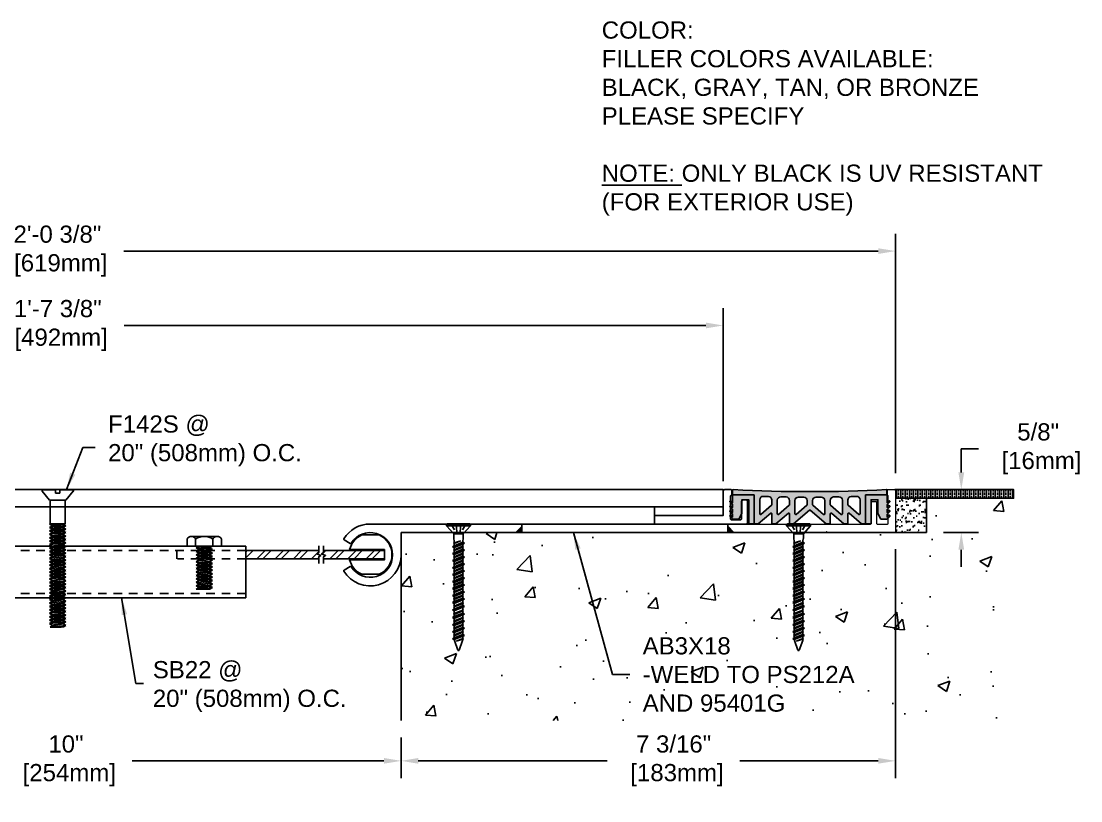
# Model space of a CAD drawing. Header units: inches. Extents: x -6.4 to 49.7, y -2.8 to 8.9.
# Drawn here: x 8.46 to 23.89, y -2.5 to 8.85 of the extents above; entities that cross this region are included whole.
import ezdxf

# ---------------------------------------------------------------- set-up
doc = ezdxf.new("R2010")
doc.units = ezdxf.units.IN
doc.header["$MEASUREMENT"] = 0
doc.linetypes.add('DASHED', pattern=[0.75, 0.5, -0.25])
doc.linetypes.add('HIDDEN2', pattern=[0.1875, 0.125, -0.0625])
for name, color, linetype in [('anchors', 4, 'Continuous'), ('conditions', 1, 'Continuous'), ('dimensions', 3, 'Continuous'), ('FILLER', 2, 'Continuous'), ('METALS', 7, 'Continuous'), ('Text', 2, 'Continuous')]:
    doc.layers.add(name, color=color, linetype=linetype)
doc.styles.add('ARIAL', font='arial.ttf')
doc.dimstyles.new('Arial', dxfattribs={"dimtxt": 0.25, "dimasz": 0.25, "dimexe": 0.25, "dimexo": 0.25, "dimgap": 0.25, "dimtad": 0, "dimtih": 1, "dimtoh": 1, "dimdec": 4, "dimzin": 0, "dimdsep": 46, "dimlunit": 4, "dimtxsty": 'ARIAL', "dimcen": 0.09, "dimadec": 0, "dimazin": 0, "dimtfac": 1, "dimtdec": 4, "dimtofl": 0, "dimtmove": 0, "dimatfit": 3, "dimfxl": 0, "dimfrac": 2, "dimtolj": 1, "dimtzin": 0, "dimarcsym": 0})

# ---------------------------------------------------------------- blocks, each defined once
blk = doc.blocks.new('*D0')
at = {"layer": 'DEFPOINTS', "color": 0}
for p in [(18.681, 4.418), (-0.694, 2.008), (18.681, 1.903)]:
    blk.add_point(p, dxfattribs=at)
at = {"layer": 'dimensions', "color": 0, "lineweight": -2}
for p, q in [((-0.694, 2.258), (-0.694, 4.668)), ((18.681, 2.153), (18.681, 4.668)), ((-0.444, 4.418), (8.027, 4.418)), ((18.431, 4.418), (9.96, 4.418))]:
    blk.add_line(p, q, dxfattribs=at)
at = {"layer": 'dimensions', "color": 0}
for points in [[(-0.444, 4.46), (-0.444, 4.376), (-0.694, 4.418)], [(18.431, 4.46), (18.431, 4.376), (18.681, 4.418)]]:
    blk.add_solid(points, dxfattribs=at)
at = {"layer": 'dimensions', "color": 0, "insert": (8.994, 4.418), "char_height": 0.25, "attachment_point": 5, "style": 'ARIAL'}
blk.add_mtext('\\A1;1\'-7 3/8"\\P [492mm]', dxfattribs=at)
blk = doc.blocks.new('*D1')
at = {"layer": 'DEFPOINTS', "color": 0}
for p in [(21.189, 5.501), (-3.201, 2.018), (21.189, 2.018)]:
    blk.add_point(p, dxfattribs=at)
at = {"layer": 'dimensions', "color": 0, "lineweight": -2}
for p, q in [((-3.201, 2.268), (-3.201, 5.751)), ((21.189, 2.268), (21.189, 5.751)), ((-2.951, 5.501), (8.022, 5.501)), ((20.939, 5.501), (9.955, 5.501))]:
    blk.add_line(p, q, dxfattribs=at)
at = {"layer": 'dimensions', "color": 0}
for points in [[(-2.951, 5.542), (-2.951, 5.459), (-3.201, 5.501)], [(20.939, 5.542), (20.939, 5.459), (21.189, 5.501)]]:
    blk.add_solid(points, dxfattribs=at)
at = {"layer": 'dimensions', "color": 0, "insert": (8.989, 5.501), "char_height": 0.25, "attachment_point": 5, "style": 'ARIAL'}
blk.add_mtext('\\A1;2\'-0 3/8"\\P [619mm]', dxfattribs=at)
blk = doc.blocks.new('*D2')
at = {"layer": 'DEFPOINTS', "color": 0}
for p in [(21.189, 1.413), (13.993, -1.331), (13.993, -1.92)]:
    blk.add_point(p, dxfattribs=at)
at = {"layer": 'dimensions', "color": 0, "lineweight": -2}
for p, q in [((21.189, 1.163), (21.189, -2.17)), ((13.993, -1.581), (13.993, -2.17)), ((14.243, -1.92), (16.993, -1.92)), ((20.939, -1.92), (18.926, -1.92))]:
    blk.add_line(p, q, dxfattribs=at)
at = {"layer": 'dimensions', "color": 0}
for points in [[(14.243, -1.878), (14.243, -1.961), (13.993, -1.92)], [(20.939, -1.878), (20.939, -1.961), (21.189, -1.92)]]:
    blk.add_solid(points, dxfattribs=at)
at = {"layer": 'dimensions', "color": 0, "insert": (17.96, -1.92), "char_height": 0.25, "attachment_point": 5, "style": 'ARIAL'}
blk.add_mtext('\\A1;7 3/16"\\P [183mm]', dxfattribs=at)
blk = doc.blocks.new('*D3')
at = {"layer": 'DEFPOINTS', "color": 0}
for p in [(3.995, -1.331), (13.993, -1.331), (13.993, -1.92)]:
    blk.add_point(p, dxfattribs=at)
at = {"layer": 'dimensions', "color": 0, "lineweight": -2}
for p, q in [((3.995, -1.581), (3.995, -2.17)), ((13.993, -1.581), (13.993, -2.17)), ((4.245, -1.92), (8.146, -1.92)), ((13.743, -1.92), (10.079, -1.92))]:
    blk.add_line(p, q, dxfattribs=at)
at = {"layer": 'dimensions', "color": 0}
for points in [[(4.245, -1.878), (4.245, -1.961), (3.995, -1.92)], [(13.743, -1.878), (13.743, -1.961), (13.993, -1.92)]]:
    blk.add_solid(points, dxfattribs=at)
at = {"layer": 'dimensions', "color": 0, "insert": (9.113, -1.92), "char_height": 0.25, "attachment_point": 5, "style": 'ARIAL'}
blk.add_mtext('\\A1;10"\\P [254mm]', dxfattribs=at)
blk = doc.blocks.new('*D10')
at = {"layer": 'DEFPOINTS', "color": 0}
for p in [(21.437, 2.028), (22.148, 2.028), (21.641, 1.403)]:
    blk.add_point(p, dxfattribs=at)
at = {"layer": 'dimensions', "color": 0, "lineweight": -2}
for p, q in [((22.148, 2.278), (22.148, 2.623)), ((22.148, 2.623), (22.398, 2.623)), ((21.687, 2.028), (22.398, 2.028)), ((21.891, 1.403), (22.398, 1.403)), ((22.148, 1.153), (22.148, 0.903))]:
    blk.add_line(p, q, dxfattribs=at)
at = {"layer": 'dimensions', "color": 0}
for points in [[(22.106, 2.278), (22.19, 2.278), (22.148, 2.028)], [(22.106, 1.153), (22.19, 1.153), (22.148, 1.403)]]:
    blk.add_solid(points, dxfattribs=at)
at = {"layer": 'dimensions', "color": 0, "insert": (23.267, 2.623), "char_height": 0.25, "attachment_point": 5, "style": 'ARIAL'}
blk.add_mtext('\\A1;5/8"\\P [16mm]', dxfattribs=at)
blk = doc.blocks.new('csp2')
blk.add_lwpolyline([(0, 0.33, -0.414214), (0.02, 0.35), (0.066, 0.35, -0.414214), (0.086, 0.33), (0.086, 0.08, 0.414214), (0.106, 0.06), (0.23, 0.06, 0.414214), (0.25, 0.08), (0.25, 0.405, 0.414214), (0.24, 0.415, -0.414214), (0.23, 0.425), (0.23, 0.49, -0.414214), (0.24, 0.5), (0.335, 0.5, -0.414214), (0.355, 0.48), (0.355, 0.135, 0.414214), (0.365, 0.125), (1.355, 0.125), (1.355, 0), (0.335, 0), (0.02, 0, -0.414214), (0, 0.02)], format="xyb", close=True)
blk = doc.blocks.new('H1458S')
for p, q in [((-0.25, 0.104), (-0.25, 0)), ((-0.25, 0), (0.25, 0)), ((-0.188, 0.144), (0.187, 0.144)), ((-0.125, 0), (-0.125, 0.104)), ((-0.119, 0), (-0.085, -0.02)), ((-0.085, -0.02), (0.048, 0)), ((0.125, 0), (0.125, 0.104)), ((0.25, 0.104), (0.25, 0)), ((-0.119, -0.05), (0.119, -0.025)), ((-0.119, -0.05), (-0.085, -0.03)), ((-0.119, -0.05), (-0.085, -0.07)), ((-0.119, -0.1), (0.119, -0.075)), ((-0.119, -0.1), (-0.085, -0.08)), ((-0.119, -0.1), (-0.085, -0.12)), ((-0.119, -0.15), (0.119, -0.125)), ((-0.119, -0.15), (-0.085, -0.13)), ((-0.119, -0.15), (-0.085, -0.17)), ((-0.085, -0.03), (0.085, -0.005)), ((-0.085, -0.02), (-0.085, -0.03)), ((-0.085, -0.07), (0.085, -0.045)), ((-0.085, -0.08), (0.085, -0.055)), ((-0.085, -0.07), (-0.085, -0.08)), ((-0.085, -0.12), (0.085, -0.095)), ((-0.085, -0.13), (0.085, -0.105)), ((-0.085, -0.12), (-0.085, -0.13)), ((-0.085, -0.17), (0.085, -0.145)), ((0.094, 0), (0.085, -0.005)), ((0.119, -0.025), (0.085, -0.005)), ((0.119, -0.025), (0.085, -0.045)), ((0.085, -0.045), (0.085, -0.055)), ((0.119, -0.075), (0.085, -0.055)), ((0.119, -0.075), (0.085, -0.095)), ((0.085, -0.095), (0.085, -0.105)), ((0.119, -0.125), (0.085, -0.105)), ((0.119, -0.125), (0.085, -0.145)), ((0.085, -0.145), (0.085, -0.155)), ((-0.119, -0.2), (0.119, -0.175)), ((-0.119, -0.2), (-0.085, -0.18)), ((-0.119, -0.2), (-0.085, -0.22)), ((-0.119, -0.25), (0.119, -0.225)), ((-0.119, -0.25), (-0.085, -0.23)), ((-0.119, -0.25), (-0.085, -0.27)), ((-0.119, -0.3), (0.119, -0.275)), ((-0.119, -0.3), (-0.085, -0.28)), ((-0.119, -0.3), (-0.085, -0.32)), ((-0.085, -0.18), (0.085, -0.155)), ((-0.085, -0.17), (-0.085, -0.18)), ((-0.085, -0.22), (0.085, -0.195)), ((-0.085, -0.23), (0.085, -0.205)), ((-0.085, -0.22), (-0.085, -0.23)), ((-0.085, -0.27), (0.085, -0.245)), ((-0.085, -0.28), (0.085, -0.255)), ((-0.085, -0.27), (-0.085, -0.28)), ((-0.085, -0.32), (0.085, -0.295)), ((-0.085, -0.33), (0.085, -0.305)), ((0.119, -0.175), (0.085, -0.155)), ((0.119, -0.175), (0.085, -0.195)), ((0.085, -0.195), (0.085, -0.205)), ((0.119, -0.225), (0.085, -0.205)), ((0.119, -0.225), (0.085, -0.245)), ((0.085, -0.245), (0.085, -0.255)), ((0.119, -0.275), (0.085, -0.255)), ((0.119, -0.275), (0.085, -0.295)), ((0.085, -0.295), (0.085, -0.305)), ((0.119, -0.325), (0.085, -0.305)), ((-0.119, -0.35), (0.119, -0.325)), ((-0.119, -0.35), (-0.085, -0.33)), ((-0.119, -0.35), (-0.085, -0.37)), ((-0.119, -0.4), (0.119, -0.375)), ((-0.119, -0.4), (-0.085, -0.38)), ((-0.119, -0.4), (-0.085, -0.42)), ((-0.119, -0.45), (0.119, -0.425)), ((-0.119, -0.45), (-0.085, -0.43)), ((-0.119, -0.45), (-0.085, -0.47)), ((-0.085, -0.32), (-0.085, -0.33)), ((-0.085, -0.37), (0.085, -0.345)), ((-0.085, -0.38), (0.085, -0.355)), ((-0.085, -0.37), (-0.085, -0.38)), ((-0.085, -0.42), (0.085, -0.395)), ((-0.085, -0.43), (0.085, -0.405)), ((-0.085, -0.42), (-0.085, -0.43)), ((-0.085, -0.47), (0.085, -0.445)), ((-0.085, -0.48), (0.085, -0.455)), ((0.119, -0.325), (0.085, -0.345)), ((0.085, -0.345), (0.085, -0.355)), ((0.119, -0.375), (0.085, -0.355)), ((0.119, -0.375), (0.085, -0.395)), ((0.085, -0.395), (0.085, -0.405)), ((0.119, -0.425), (0.085, -0.405)), ((0.119, -0.425), (0.085, -0.445)), ((0.085, -0.445), (0.085, -0.455)), ((0.119, -0.475), (0.085, -0.455)), ((-0.119, -0.5), (0.119, -0.475)), ((-0.119, -0.5), (-0.085, -0.48)), ((-0.119, -0.5), (-0.085, -0.52)), ((-0.119, -0.55), (0.119, -0.525)), ((-0.119, -0.55), (-0.085, -0.53)), ((-0.119, -0.55), (-0.085, -0.57)), ((-0.119, -0.6), (0.119, -0.575)), ((-0.119, -0.6), (-0.085, -0.58)), ((-0.119, -0.6), (-0.085, -0.62)), ((-0.085, -0.47), (-0.085, -0.48)), ((-0.085, -0.52), (0.085, -0.495)), ((-0.085, -0.53), (0.085, -0.505)), ((-0.085, -0.52), (-0.085, -0.53)), ((-0.085, -0.57), (0.085, -0.545)), ((-0.085, -0.58), (0.085, -0.555)), ((-0.085, -0.57), (-0.085, -0.58)), ((-0.085, -0.62), (0.085, -0.595)), ((-0.048, -0.625), (0.085, -0.605)), ((0.119, -0.475), (0.085, -0.495)), ((0.085, -0.495), (0.085, -0.505)), ((0.119, -0.525), (0.085, -0.505)), ((0.119, -0.525), (0.085, -0.545)), ((0.085, -0.545), (0.085, -0.555)), ((0.119, -0.575), (0.085, -0.555)), ((0.119, -0.575), (0.085, -0.595)), ((0.085, -0.595), (0.085, -0.605)), ((0.119, -0.625), (0.085, -0.605)), ((-0.085, -0.62), (-0.085, -0.625)), ((-0.085, -0.625), (0.119, -0.625))]:
    blk.add_line(p, q)
for centre, radius, start, end in [((-0.188, 0.075), 0.0688, 24.7615, 155.2385), ((0, -0.071), 0.215, 54.5107, 125.4893), ((0.187, 0.075), 0.0688, 24.7615, 155.2385)]:
    blk.add_arc(centre, radius, start, end)
blk = doc.blocks.new('SB22')
h = blk.add_hatch()
h.set_pattern_fill('ANSI32', color=256, scale=0.5, style=0)
h.paths.add_polyline_path([(11.221, 3.587), (11.163, 3.609), (11.192, 3.628), (11.192, 3.658), (10.128, 3.658), (10.128, 3.538), (11.192, 3.538), (11.192, 3.568)])
h.paths.add_polyline_path([(12.149, 3.658), (11.262, 3.658), (11.262, 3.628), (11.233, 3.609), (11.291, 3.587), (11.262, 3.568), (11.262, 3.538), (12.149, 3.538)])
h.paths.add_polyline_path([(4.625, 3.658), (3.958, 3.658), (3.958, 3.628), (3.929, 3.609), (3.986, 3.587), (3.958, 3.568), (3.958, 3.538), (4.625, 3.538)])
h.paths.add_polyline_path([(3.888, 3.628), (3.888, 3.658), (3.103, 3.658), (3.103, 3.538), (3.888, 3.538), (3.888, 3.568), (3.916, 3.587), (3.859, 3.609)])
at = {"linetype": 'ByBlock'}
for p, q in [((4.625, 3.721), (10.128, 3.721)), ((4.625, 2.971), (4.625, 3.721)), ((10.128, 3.721), (10.128, 2.971)), ((10.128, 2.971), (4.625, 2.971))]:
    blk.add_line(p, q, dxfattribs=at)
for p, q in [((3.103, 3.658), (3.888, 3.658)), ((3.958, 3.658), (4.625, 3.658)), ((10.128, 3.658), (11.192, 3.658)), ((11.262, 3.658), (12.149, 3.658)), ((3.888, 3.538), (3.103, 3.538)), ((4.625, 3.538), (3.958, 3.538)), ((11.192, 3.538), (10.128, 3.538)), ((12.149, 3.538), (11.262, 3.538))]:
    blk.add_line(p, q)
at = {"linetype": 'HIDDEN2'}
for p, q in [((10.128, 3.658), (4.625, 3.658)), ((5.627, 3.538), (5.627, 3.658)), ((9.126, 3.538), (9.126, 3.658)), ((4.625, 3.538), (5.627, 3.538)), ((10.128, 3.538), (9.133, 3.538)), ((10.128, 3.033), (4.625, 3.033))]:
    blk.add_line(p, q, dxfattribs=at)
for points in [[(3.144, 3.672, 0.233897), (2.965, 3.885), (2.715, 3.885, 0.654654), (2.715, 3.312), (2.965, 3.312, 0.233897), (3.144, 3.524), (3.103, 3.538), (3.103, 3.658)], [(12.149, 3.672), (11.641, 3.672, -0.233897), (11.82, 3.885), (12.07, 3.885, -0.654654), (12.07, 3.312), (11.82, 3.312, -0.233897), (11.641, 3.524), (12.149, 3.524)]]:
    blk.add_lwpolyline(points, format="xyb", close=True)
for points in [[(3.888, 3.728), (3.888, 3.628), (3.859, 3.609), (3.916, 3.587), (3.888, 3.568), (3.888, 3.468)], [(3.958, 3.728), (3.958, 3.628), (3.929, 3.609), (3.986, 3.587), (3.958, 3.568), (3.958, 3.468)], [(11.192, 3.728), (11.192, 3.628), (11.163, 3.609), (11.221, 3.587), (11.192, 3.568), (11.192, 3.468)], [(11.262, 3.728), (11.262, 3.628), (11.233, 3.609), (11.291, 3.587), (11.262, 3.568), (11.262, 3.468)], [(3.103, 3.658), (3.103, 3.538)], [(12.149, 3.658), (12.149, 3.538)]]:
    blk.add_lwpolyline(points)
blk.add_point((5.627, 3.538), dxfattribs=at)
blk.add_blockref('H1458S', (5.23, 3.721))
at = {"xscale": -1}
blk.add_blockref('H1458S', (9.524, 3.721), dxfattribs=at)
blk = doc.blocks.new('F142S')
for p, q in [((-0.215, 0), (-0.032, 0)), ((-0.032, 0), (-0.032, -0.05)), ((0.03, 0), (0.03, -0.05)), ((0.03, 0), (0.213, 0)), ((-0.12, -0.155), (-0.226, -0.024)), ((-0.032, -0.05), (0.03, -0.05)), ((0.118, -0.155), (0.225, -0.024)), ((-0.12, -0.155), (0.118, -0.155)), ((-0.109, -0.155), (-0.109, -0.495)), ((0.107, -0.155), (0.107, -0.495)), ((-0.12, -0.5), (-0.109, -0.495)), ((-0.12, -0.5), (-0.069, -0.495)), ((-0.12, -0.5), (-0.086, -0.52)), ((-0.12, -0.55), (0.118, -0.525)), ((-0.12, -0.55), (-0.086, -0.53)), ((-0.12, -0.55), (-0.086, -0.57)), ((-0.12, -0.6), (0.118, -0.575)), ((-0.12, -0.6), (-0.086, -0.58)), ((-0.12, -0.6), (-0.086, -0.62)), ((0.107, -0.495), (-0.109, -0.495)), ((-0.086, -0.52), (0.084, -0.495)), ((-0.086, -0.53), (0.084, -0.505)), ((-0.086, -0.52), (-0.086, -0.53)), ((-0.086, -0.57), (0.084, -0.545)), ((-0.086, -0.58), (0.084, -0.555)), ((-0.086, -0.57), (-0.086, -0.58)), ((-0.086, -0.62), (0.084, -0.595)), ((-0.086, -0.63), (0.084, -0.605)), ((0.107, -0.495), (0.084, -0.505)), ((0.118, -0.525), (0.084, -0.505)), ((0.118, -0.525), (0.084, -0.545)), ((0.084, -0.545), (0.084, -0.555)), ((0.118, -0.575), (0.084, -0.555)), ((0.118, -0.575), (0.084, -0.595)), ((0.084, -0.595), (0.084, -0.605)), ((0.118, -0.625), (0.084, -0.605)), ((-0.12, -0.65), (0.118, -0.625)), ((-0.12, -0.65), (-0.086, -0.63)), ((-0.12, -0.65), (-0.086, -0.67)), ((-0.12, -0.7), (0.118, -0.675)), ((-0.12, -0.7), (-0.086, -0.68)), ((-0.12, -0.7), (-0.086, -0.72)), ((-0.12, -0.75), (0.118, -0.725)), ((-0.12, -0.75), (-0.086, -0.73)), ((-0.12, -0.75), (-0.086, -0.77)), ((-0.086, -0.62), (-0.086, -0.63)), ((-0.086, -0.67), (0.084, -0.645)), ((-0.086, -0.68), (0.084, -0.655)), ((-0.086, -0.67), (-0.086, -0.68)), ((-0.086, -0.72), (0.084, -0.695)), ((-0.086, -0.73), (0.084, -0.705)), ((-0.086, -0.72), (-0.086, -0.73)), ((-0.086, -0.77), (0.084, -0.745)), ((-0.086, -0.78), (0.084, -0.755)), ((-0.086, -0.77), (-0.086, -0.78)), ((0.118, -0.625), (0.084, -0.645)), ((0.084, -0.645), (0.084, -0.655)), ((0.118, -0.675), (0.084, -0.655)), ((0.118, -0.675), (0.084, -0.695)), ((0.084, -0.695), (0.084, -0.705)), ((0.118, -0.725), (0.084, -0.705)), ((0.118, -0.725), (0.084, -0.745)), ((0.084, -0.745), (0.084, -0.755)), ((0.118, -0.775), (0.084, -0.755)), ((-0.12, -0.8), (0.118, -0.775)), ((-0.12, -0.8), (-0.086, -0.78)), ((-0.12, -0.8), (-0.086, -0.82)), ((-0.12, -0.85), (0.118, -0.825)), ((-0.12, -0.85), (-0.086, -0.83)), ((-0.12, -0.85), (-0.086, -0.87)), ((-0.12, -0.9), (0.118, -0.875)), ((-0.12, -0.9), (-0.086, -0.88)), ((-0.12, -0.9), (-0.086, -0.92)), ((-0.12, -0.95), (0.118, -0.925)), ((-0.086, -0.82), (0.084, -0.795)), ((-0.086, -0.83), (0.084, -0.805)), ((-0.086, -0.82), (-0.086, -0.83)), ((-0.086, -0.87), (0.084, -0.845)), ((-0.086, -0.88), (0.084, -0.855)), ((-0.086, -0.87), (-0.086, -0.88)), ((-0.086, -0.92), (0.084, -0.895)), ((-0.086, -0.93), (0.084, -0.905)), ((-0.086, -0.92), (-0.086, -0.93)), ((0.118, -0.775), (0.084, -0.795)), ((0.084, -0.795), (0.084, -0.805)), ((0.118, -0.825), (0.084, -0.805)), ((0.118, -0.825), (0.084, -0.845)), ((0.084, -0.845), (0.084, -0.855)), ((0.118, -0.875), (0.084, -0.855)), ((0.118, -0.875), (0.084, -0.895)), ((0.084, -0.895), (0.084, -0.905)), ((0.118, -0.925), (0.084, -0.905)), ((0.118, -0.925), (0.084, -0.945)), ((-0.12, -0.95), (-0.086, -0.93)), ((-0.12, -0.95), (-0.086, -0.97)), ((-0.12, -1), (0.118, -0.975)), ((-0.12, -1), (-0.086, -0.98)), ((-0.12, -1), (-0.086, -1.02)), ((-0.12, -1.05), (0.118, -1.025)), ((-0.12, -1.05), (-0.086, -1.03)), ((-0.12, -1.05), (-0.086, -1.07)), ((-0.12, -1.1), (0.118, -1.075)), ((-0.086, -0.97), (0.084, -0.945)), ((-0.086, -0.98), (0.084, -0.955)), ((-0.086, -0.97), (-0.086, -0.98)), ((-0.086, -1.02), (0.084, -0.995)), ((-0.086, -1.03), (0.084, -1.005)), ((-0.086, -1.02), (-0.086, -1.03)), ((-0.086, -1.07), (0.084, -1.045)), ((-0.086, -1.08), (0.084, -1.055)), ((-0.086, -1.07), (-0.086, -1.08)), ((0.084, -0.945), (0.084, -0.955)), ((0.118, -0.975), (0.084, -0.955)), ((0.118, -0.975), (0.084, -0.995)), ((0.084, -0.995), (0.084, -1.005)), ((0.118, -1.025), (0.084, -1.005)), ((0.118, -1.025), (0.084, -1.045)), ((0.084, -1.045), (0.084, -1.055)), ((0.118, -1.075), (0.084, -1.055)), ((0.118, -1.075), (0.084, -1.095)), ((-0.12, -1.1), (-0.086, -1.08)), ((-0.12, -1.1), (-0.086, -1.12)), ((-0.12, -1.15), (0.118, -1.125)), ((-0.12, -1.15), (-0.086, -1.13)), ((-0.12, -1.15), (-0.086, -1.17)), ((-0.12, -1.2), (0.118, -1.175)), ((-0.12, -1.2), (-0.086, -1.18)), ((-0.12, -1.2), (-0.086, -1.22)), ((-0.12, -1.25), (0.118, -1.225)), ((-0.12, -1.25), (-0.086, -1.23)), ((-0.086, -1.12), (0.084, -1.095)), ((-0.086, -1.13), (0.084, -1.105)), ((-0.086, -1.12), (-0.086, -1.13)), ((-0.086, -1.17), (0.084, -1.145)), ((-0.086, -1.18), (0.084, -1.155)), ((-0.086, -1.17), (-0.086, -1.18)), ((-0.086, -1.22), (0.084, -1.195)), ((-0.086, -1.23), (0.084, -1.205)), ((-0.086, -1.22), (-0.086, -1.23)), ((0.084, -1.095), (0.084, -1.105)), ((0.118, -1.125), (0.084, -1.105)), ((0.118, -1.125), (0.084, -1.145)), ((0.084, -1.145), (0.084, -1.155)), ((0.118, -1.175), (0.084, -1.155)), ((0.118, -1.175), (0.084, -1.195)), ((0.084, -1.195), (0.084, -1.205)), ((0.118, -1.225), (0.084, -1.205)), ((0.118, -1.225), (0.084, -1.245)), ((-0.12, -1.25), (-0.086, -1.27)), ((-0.12, -1.3), (0.118, -1.275)), ((-0.12, -1.3), (-0.086, -1.28)), ((-0.12, -1.3), (-0.086, -1.32)), ((-0.12, -1.35), (0.118, -1.325)), ((-0.12, -1.35), (-0.086, -1.33)), ((-0.12, -1.35), (-0.086, -1.37)), ((-0.12, -1.4), (0.118, -1.375)), ((-0.12, -1.4), (-0.086, -1.38)), ((-0.086, -1.27), (0.084, -1.245)), ((-0.086, -1.28), (0.084, -1.255)), ((-0.086, -1.27), (-0.086, -1.28)), ((-0.086, -1.32), (0.084, -1.295)), ((-0.086, -1.33), (0.084, -1.305)), ((-0.086, -1.32), (-0.086, -1.33)), ((-0.086, -1.37), (0.084, -1.345)), ((-0.086, -1.38), (0.084, -1.355)), ((-0.086, -1.37), (-0.086, -1.38)), ((0.084, -1.245), (0.084, -1.255)), ((0.118, -1.275), (0.084, -1.255)), ((0.118, -1.275), (0.084, -1.295)), ((0.084, -1.295), (0.084, -1.305)), ((0.118, -1.325), (0.084, -1.305)), ((0.118, -1.325), (0.084, -1.345)), ((0.084, -1.345), (0.084, -1.355)), ((0.118, -1.375), (0.084, -1.355)), ((0.118, -1.375), (0.084, -1.395)), ((-0.12, -1.4), (-0.086, -1.42)), ((-0.12, -1.45), (0.118, -1.425)), ((-0.12, -1.45), (-0.086, -1.43)), ((-0.12, -1.45), (-0.086, -1.47)), ((-0.12, -1.5), (0.118, -1.475)), ((-0.12, -1.5), (-0.086, -1.48)), ((-0.12, -1.5), (-0.086, -1.52)), ((-0.12, -1.55), (0.118, -1.525)), ((-0.12, -1.55), (-0.086, -1.53)), ((-0.086, -1.42), (0.084, -1.395)), ((-0.086, -1.43), (0.084, -1.405)), ((-0.086, -1.42), (-0.086, -1.43)), ((-0.086, -1.47), (0.084, -1.445)), ((-0.086, -1.48), (0.084, -1.455)), ((-0.086, -1.47), (-0.086, -1.48)), ((-0.086, -1.52), (0.084, -1.495)), ((-0.086, -1.53), (0.084, -1.505)), ((-0.086, -1.52), (-0.086, -1.53)), ((0.084, -1.395), (0.084, -1.405)), ((0.118, -1.425), (0.084, -1.405)), ((0.118, -1.425), (0.084, -1.445)), ((0.084, -1.445), (0.084, -1.455)), ((0.118, -1.475), (0.084, -1.455)), ((0.118, -1.475), (0.084, -1.495)), ((0.084, -1.495), (0.084, -1.505)), ((0.118, -1.525), (0.084, -1.505)), ((0.118, -1.525), (0.084, -1.545)), ((-0.12, -1.55), (-0.086, -1.57)), ((-0.12, -1.6), (0.118, -1.575)), ((-0.12, -1.6), (-0.086, -1.58)), ((-0.12, -1.6), (-0.086, -1.62)), ((-0.12, -1.65), (0.118, -1.625)), ((-0.12, -1.65), (-0.086, -1.63)), ((-0.12, -1.65), (-0.086, -1.67)), ((-0.12, -1.7), (0.118, -1.675)), ((-0.12, -1.7), (-0.086, -1.68)), ((-0.086, -1.57), (0.084, -1.545)), ((-0.086, -1.58), (0.084, -1.555)), ((-0.086, -1.57), (-0.086, -1.58)), ((-0.086, -1.62), (0.084, -1.595)), ((-0.086, -1.63), (0.084, -1.605)), ((-0.086, -1.62), (-0.086, -1.63)), ((-0.086, -1.67), (0.084, -1.645)), ((-0.086, -1.68), (0.084, -1.655)), ((-0.086, -1.67), (-0.086, -1.68)), ((-0.086, -1.72), (0.084, -1.695)), ((0.084, -1.545), (0.084, -1.555)), ((0.118, -1.575), (0.084, -1.555)), ((0.118, -1.575), (0.084, -1.595)), ((0.084, -1.595), (0.084, -1.605)), ((0.118, -1.625), (0.084, -1.605)), ((0.118, -1.625), (0.084, -1.645)), ((0.084, -1.645), (0.084, -1.655)), ((0.118, -1.675), (0.084, -1.655)), ((0.118, -1.675), (0.084, -1.695)), ((0.084, -1.695), (0.084, -1.705)), ((-0.12, -1.7), (-0.086, -1.72)), ((-0.12, -1.75), (0.118, -1.725)), ((-0.12, -1.75), (-0.086, -1.73)), ((-0.12, -1.75), (-0.086, -1.77)), ((-0.12, -1.8), (0.118, -1.775)), ((-0.12, -1.8), (-0.086, -1.78)), ((-0.12, -1.8), (-0.086, -1.82)), ((-0.12, -1.85), (0.118, -1.825)), ((-0.12, -1.85), (-0.086, -1.83)), ((-0.12, -1.85), (-0.086, -1.87)), ((-0.086, -1.73), (0.084, -1.705)), ((-0.086, -1.72), (-0.086, -1.73)), ((-0.086, -1.77), (0.084, -1.745)), ((-0.086, -1.78), (0.084, -1.755)), ((-0.086, -1.77), (-0.086, -1.78)), ((-0.086, -1.82), (0.084, -1.795)), ((-0.086, -1.83), (0.084, -1.805)), ((-0.086, -1.82), (-0.086, -1.83)), ((-0.086, -1.87), (0.084, -1.845)), ((0.118, -1.725), (0.084, -1.705)), ((0.118, -1.725), (0.084, -1.745)), ((0.084, -1.745), (0.084, -1.755)), ((0.118, -1.775), (0.084, -1.755)), ((0.118, -1.775), (0.084, -1.795)), ((0.084, -1.795), (0.084, -1.805)), ((0.118, -1.825), (0.084, -1.805)), ((0.118, -1.825), (0.084, -1.845)), ((0.084, -1.845), (0.084, -1.855)), ((-0.12, -1.9), (0.118, -1.875)), ((-0.12, -1.9), (-0.086, -1.88)), ((-0.12, -1.9), (-0.086, -1.92)), ((-0.12, -1.95), (0.118, -1.925)), ((-0.12, -1.95), (-0.086, -1.93)), ((-0.12, -1.95), (-0.086, -1.97)), ((-0.111, -2), (0.118, -1.975)), ((-0.111, -2), (-0.086, -1.98)), ((-0.111, -2), (0.048, -2)), ((-0.086, -1.88), (0.084, -1.855)), ((-0.086, -1.87), (-0.086, -1.88)), ((-0.086, -1.92), (0.084, -1.895)), ((-0.086, -1.93), (0.084, -1.905)), ((-0.086, -1.92), (-0.086, -1.93)), ((-0.086, -1.97), (0.084, -1.945)), ((-0.086, -1.98), (0.084, -1.955)), ((-0.086, -1.97), (-0.086, -1.98)), ((0.048, -2), (0.084, -1.995)), ((0.118, -1.875), (0.084, -1.855)), ((0.118, -1.875), (0.084, -1.895)), ((0.084, -1.895), (0.084, -1.905)), ((0.118, -1.925), (0.084, -1.905)), ((0.118, -1.925), (0.084, -1.945)), ((0.084, -1.945), (0.084, -1.955)), ((0.118, -1.975), (0.084, -1.955)), ((0.118, -1.975), (0.084, -1.995))]:
    blk.add_line(p, q)
for centre, start, end in [((-0.215, -0.015), 90, 219.032), ((0.213, -0.015), 320.968, 90)]:
    blk.add_arc(centre, 0.015, start, end)
blk = doc.blocks.new('95401G')
at = {"color": 7, "linetype": 'Continuous', "lineweight": 15}
blk.add_lwpolyline([(2.438, 0.115, 0.414214), (2.428, 0.125), (0.365, 0.125, -0.414214), (0.355, 0.135), (0.355, 0.445, 0.414214), (0.345, 0.455), (0.285, 0.455, 0.414214), (0.275, 0.445), (0.275, 0.135, -0.414214), (0.265, 0.125), (0.115, 0.125, -0.414214), (0.105, 0.135), (0.105, 0.53, -0.414214), (0.115, 0.54, 0.414214), (0.125, 0.55), (0.125, 0.615, 0.414214), (0.115, 0.625), (0.01, 0.625, 0.414214), (0, 0.615), (0, 0.01, 0.414214), (0.01, 0), (0.981, 0, 0.198912), (0.988, 0.003), (0.993, 0.008, -0.414214), (1.007, 0.008), (1.012, 0.003, 0.198912), (1.019, 0), (2.344, 0, 0.198912), (2.351, 0.003), (2.435, 0.087, 0.198912), (2.438, 0.094)], format="xyb", close=True, dxfattribs=at)
blk = doc.blocks.new('PS212A')
at = {"linetype": 'Continuous', "flags": 128}
blk.add_lwpolyline([(0.451, 0.125), (-1.747, 0.125, 0.414214), (-1.757, 0.115), (-1.757, 0.095, 0.198912), (-1.754, 0.087), (-1.67, 0.003, 0.198912), (-1.663, 0), (-0.009, 0, -0.414214), (0.001, -0.01), (0.001, -0.325, 0.758338), (0.836, -0.559, 0.420887), (0.832, -0.545), (0.741, -0.492, 0.405496), (0.727, -0.496, -3.520953), (0.727, -0.154, 0.405496), (0.741, -0.157), (0.832, -0.105, 0.420887), (0.836, -0.091, 0.261868)], format="xyb", close=True, dxfattribs=at)
blk = doc.blocks.new('CSQF2')
h = blk.add_hatch(color=256)
h.paths.add_polyline_path([(4.559, 1.888, 0.430422), (4.548, 1.898, -0.027516), (2.319, 1.898, 0.430422), (2.309, 1.888), (2.309, 1.819), (2.624, 1.819), (2.624, 1.399), (2.676, 1.399, 0.176327), (2.682, 1.401), (2.864, 1.554, -0.63707), (2.88, 1.546), (2.88, 1.409, 0.414214), (2.89, 1.399), (2.932, 1.399, 0.176327), (2.939, 1.401), (3.121, 1.554, -0.63707), (3.137, 1.546), (3.137, 1.409, 0.414214), (3.147, 1.399), (3.189, 1.399, 0.176327), (3.195, 1.401), (3.427, 1.596, -0.36397), (3.44, 1.596), (3.672, 1.401, 0.176327), (3.679, 1.399), (3.721, 1.399, 0.414214), (3.731, 1.409), (3.731, 1.546, -0.63707), (3.747, 1.554), (3.929, 1.401, 0.176327), (3.935, 1.399), (3.977, 1.399, 0.414214), (3.987, 1.409), (3.987, 1.546, -0.63707), (4.004, 1.554), (4.186, 1.401, 0.176327), (4.192, 1.399), (4.244, 1.399), (4.244, 1.819), (4.559, 1.819)])
h.paths.add_polyline_path([(3.267, 1.788, 0.000939), (3.344, 1.788, -0.412919), (3.394, 1.738), (3.394, 1.676, -0.221695), (3.39, 1.669), (3.234, 1.537, -0.63707), (3.217, 1.545), (3.217, 1.738, -0.416611)], flags=16)
h.paths.add_polyline_path([(3.137, 1.74), (3.137, 1.676, -0.221695), (3.134, 1.669), (2.977, 1.537, -0.63707), (2.96, 1.545), (2.96, 1.742, -0.420307), (3.012, 1.792, 0.000939), (3.088, 1.79, -0.409242)], flags=16)
h.paths.add_polyline_path([(3.524, 1.788, 0.000939), (3.6, 1.788, -0.416611), (3.651, 1.738), (3.651, 1.545, -0.63707), (3.634, 1.537), (3.478, 1.669, -0.221695), (3.474, 1.676), (3.474, 1.738, -0.412919)], flags=16)
h.paths.add_polyline_path([(2.88, 1.746), (2.88, 1.676, -0.221695), (2.877, 1.669), (2.72, 1.537, -0.63707), (2.704, 1.545), (2.704, 1.749, -0.424014), (2.756, 1.799, 0.000939), (2.832, 1.796, -0.405574)], flags=16)
h.paths.add_polyline_path([(3.78, 1.79, 0.000939), (3.856, 1.792, -0.420307), (3.907, 1.742), (3.907, 1.545, -0.63707), (3.891, 1.537), (3.734, 1.669, -0.221695), (3.731, 1.676), (3.731, 1.74, -0.409242)], flags=16)
h.paths.add_polyline_path([(4.036, 1.796, 0.000939), (4.112, 1.799, -0.424014), (4.164, 1.749), (4.164, 1.545, -0.63707), (4.147, 1.537), (3.991, 1.669, -0.221695), (3.987, 1.676), (3.987, 1.746, -0.405574)], flags=16)
h.paths.add_polyline_path([(2.624, 1.819), (2.309, 1.819), (2.309, 1.707), (2.285, 1.731, 0.414214), (2.271, 1.731, 0.414214), (2.271, 1.717), (2.309, 1.679), (2.309, 1.637), (2.285, 1.661, 0.414214), (2.271, 1.661, 0.414214), (2.271, 1.647), (2.309, 1.609), (2.309, 1.567), (2.285, 1.591, 0.414214), (2.271, 1.591, 0.414214), (2.271, 1.577), (2.309, 1.539), (2.309, 1.497), (2.285, 1.521, 0.414214), (2.271, 1.521, 0.414214), (2.271, 1.507), (2.306, 1.472, 0.198912), (2.313, 1.469), (2.399, 1.469), (2.444, 1.547), (2.444, 1.749), (2.544, 1.749), (2.544, 1.399), (2.624, 1.399)])
h.paths.add_polyline_path([(4.324, 1.749), (4.424, 1.749), (4.424, 1.547), (4.469, 1.469), (4.555, 1.469, 0.198912), (4.562, 1.472), (4.597, 1.507, 0.414214), (4.597, 1.521, 0.414214), (4.583, 1.521), (4.559, 1.497), (4.559, 1.539), (4.597, 1.577, 0.414214), (4.597, 1.591, 0.414214), (4.583, 1.591), (4.559, 1.567), (4.559, 1.609), (4.597, 1.647, 0.414214), (4.597, 1.661, 0.414214), (4.583, 1.661), (4.559, 1.637), (4.559, 1.679), (4.597, 1.717, 0.414214), (4.597, 1.731, 0.414214), (4.583, 1.731), (4.559, 1.707), (4.559, 1.819), (4.244, 1.819), (4.244, 1.399), (4.324, 1.399)])
for p, q in [((2.309, 1.819), (2.624, 1.819)), ((2.624, 1.819), (2.309, 1.819)), ((2.624, 1.819), (2.624, 1.399)), ((2.624, 1.399), (2.624, 1.819)), ((4.244, 1.819), (4.244, 1.399)), ((4.559, 1.819), (4.244, 1.819)), ((4.244, 1.819), (4.559, 1.819)), ((4.244, 1.399), (4.244, 1.819))]:
    blk.add_line(p, q)
for points in [[(2.89, 1.399), (2.932, 1.399, 0.176327), (2.939, 1.401), (3.121, 1.554, -0.63707), (3.137, 1.546), (3.137, 1.409, 0.414214), (3.147, 1.399), (3.189, 1.399, 0.176327), (3.195, 1.401), (3.427, 1.596, -0.36397), (3.44, 1.596), (3.672, 1.401, 0.176327), (3.679, 1.399), (3.721, 1.399, 0.414214), (3.731, 1.409), (3.731, 1.546, -0.63707), (3.747, 1.554), (3.929, 1.401, 0.176327), (3.935, 1.399), (3.977, 1.399, 0.414214), (3.987, 1.409), (3.987, 1.546, -0.63707), (4.004, 1.554), (4.186, 1.401, 0.176327), (4.192, 1.399), (4.244, 1.399), (4.324, 1.399), (4.324, 1.749), (4.424, 1.749), (4.424, 1.547), (4.469, 1.469), (4.555, 1.469, 0.198912), (4.562, 1.472), (4.597, 1.507, 0.414214), (4.597, 1.521, 0.414214), (4.583, 1.521), (4.559, 1.497), (4.559, 1.539), (4.597, 1.577, 0.414214), (4.597, 1.591, 0.414214), (4.583, 1.591), (4.559, 1.567), (4.559, 1.609), (4.597, 1.647, 0.414214), (4.597, 1.661, 0.414214), (4.583, 1.661), (4.559, 1.637), (4.559, 1.679), (4.597, 1.717, 0.414214), (4.597, 1.731, 0.414214), (4.583, 1.731), (4.559, 1.707), (4.559, 1.819), (4.559, 1.888, 0.430422), (4.548, 1.898, -0.027516), (2.319, 1.898, 0.430422), (2.309, 1.888), (2.309, 1.819), (2.309, 1.707), (2.285, 1.731, 0.414214), (2.271, 1.731, 0.414214), (2.271, 1.717), (2.309, 1.679), (2.309, 1.637), (2.285, 1.661, 0.414214), (2.271, 1.661, 0.414214), (2.271, 1.647), (2.309, 1.609), (2.309, 1.567), (2.285, 1.591, 0.414214), (2.271, 1.591, 0.414214), (2.271, 1.577), (2.309, 1.539), (2.309, 1.497), (2.285, 1.521, 0.414214), (2.271, 1.521, 0.414214), (2.271, 1.507), (2.306, 1.472, 0.198912), (2.313, 1.469), (2.399, 1.469), (2.444, 1.547), (2.444, 1.749), (2.544, 1.749), (2.544, 1.399), (2.624, 1.399), (2.676, 1.399, 0.176327), (2.682, 1.401), (2.864, 1.554, -0.63707), (2.88, 1.546), (2.88, 1.409, 0.414214)], [(2.88, 1.676, -0.221695), (2.877, 1.669), (2.72, 1.537, -0.63707), (2.704, 1.545), (2.704, 1.749, -0.424014), (2.756, 1.799, 0.000939), (2.832, 1.796, -0.405574), (2.88, 1.746)], [(3.137, 1.74), (3.137, 1.676, -0.221695), (3.134, 1.669), (2.977, 1.537, -0.63707), (2.96, 1.545), (2.96, 1.742, -0.420307), (3.012, 1.792, 0.000939), (3.088, 1.79, -0.409242)], [(3.394, 1.738), (3.394, 1.676, -0.221695), (3.39, 1.669), (3.234, 1.537, -0.63707), (3.217, 1.545), (3.217, 1.738, -0.416611), (3.267, 1.788, 0.000939), (3.344, 1.788, -0.412919)], [(3.474, 1.738), (3.474, 1.676, 0.221695), (3.478, 1.669), (3.634, 1.537, 0.63707), (3.651, 1.545), (3.651, 1.738, 0.416611), (3.6, 1.788, -0.000939), (3.524, 1.788, 0.412919)], [(3.78, 1.79, 0.409242), (3.731, 1.74), (3.731, 1.676, 0.221695), (3.734, 1.669), (3.891, 1.537, 0.63707), (3.907, 1.545), (3.907, 1.742, 0.420307), (3.856, 1.792, -0.000939)], [(3.987, 1.746), (3.987, 1.676, 0.221695), (3.991, 1.669), (4.147, 1.537, 0.63707), (4.164, 1.545), (4.164, 1.749, 0.424014), (4.112, 1.799, -0.000939), (4.036, 1.796, 0.405574)]]:
    blk.add_lwpolyline(points, format="xyb", close=True)
blk = doc.blocks.new('A$C63CB1885')
for p, q in [((-0.176, 0), (-0.175, 0.018)), ((-0.176, 0), (0.176, 0)), ((-0.176, 0), (-0.07, -0.113)), ((-0.163, 0.029), (0.163, 0.029)), ((0.07, -0.113), (0.176, 0)), ((0.176, 0), (0.175, 0.018)), ((-0.07, -0.113), (0.07, -0.113)), ((-0.07, -0.113), (-0.07, -0.18)), ((0.07, -0.113), (0.07, -0.18)), ((-0.086, -0.302), (0.086, -0.251)), ((-0.086, -0.302), (-0.062, -0.289)), ((-0.086, -0.302), (-0.062, -0.315)), ((-0.074, -0.251), (0.032, -0.215)), ((-0.074, -0.251), (-0.062, -0.245)), ((-0.074, -0.251), (-0.062, -0.257)), ((-0.074, -0.353), (0.074, -0.302)), ((-0.069, -0.189), (-0.063, -0.215)), ((-0.062, -0.245), (0.032, -0.215)), ((0.032, -0.215), (-0.062, -0.257)), ((-0.062, -0.225), (-0.062, -0.245)), ((0.062, -0.238), (-0.062, -0.289)), ((-0.062, -0.257), (-0.062, -0.289)), ((0.062, -0.264), (-0.062, -0.315)), ((-0.062, -0.346), (0.062, -0.296)), ((0.062, -0.308), (-0.062, -0.359)), ((0.062, -0.225), (0.062, -0.238)), ((0.086, -0.251), (0.062, -0.238)), ((0.086, -0.251), (0.062, -0.264)), ((0.062, -0.264), (0.062, -0.296)), ((0.074, -0.302), (0.062, -0.296)), ((0.074, -0.302), (0.062, -0.308)), ((0.062, -0.308), (0.062, -0.34)), ((0.069, -0.189), (0.063, -0.215)), ((-0.086, -0.403), (0.086, -0.353)), ((-0.086, -0.403), (-0.062, -0.391)), ((-0.086, -0.403), (-0.062, -0.416)), ((-0.086, -0.505), (0.086, -0.454)), ((-0.074, -0.353), (-0.062, -0.346)), ((-0.074, -0.353), (-0.062, -0.359)), ((-0.074, -0.454), (0.074, -0.403)), ((-0.074, -0.454), (-0.062, -0.448)), ((-0.074, -0.454), (-0.062, -0.46)), ((-0.062, -0.315), (-0.062, -0.346)), ((0.062, -0.34), (-0.062, -0.391)), ((-0.062, -0.359), (-0.062, -0.391)), ((0.062, -0.366), (-0.062, -0.416)), ((-0.062, -0.448), (0.062, -0.397)), ((0.062, -0.41), (-0.062, -0.46)), ((-0.062, -0.416), (-0.062, -0.448)), ((0.062, -0.441), (-0.062, -0.492)), ((-0.062, -0.46), (-0.062, -0.492)), ((0.086, -0.353), (0.062, -0.34)), ((0.086, -0.353), (0.062, -0.366)), ((0.062, -0.366), (0.062, -0.397)), ((0.074, -0.403), (0.062, -0.397)), ((0.074, -0.403), (0.062, -0.41)), ((0.062, -0.41), (0.062, -0.441)), ((0.086, -0.454), (0.062, -0.441)), ((0.086, -0.454), (0.062, -0.467)), ((-0.086, -0.505), (-0.062, -0.492)), ((-0.086, -0.505), (-0.062, -0.518)), ((-0.086, -0.607), (0.086, -0.556)), ((-0.086, -0.607), (-0.062, -0.594)), ((-0.086, -0.607), (-0.062, -0.619)), ((-0.074, -0.556), (0.074, -0.505)), ((-0.074, -0.556), (-0.062, -0.55)), ((-0.074, -0.556), (-0.062, -0.562)), ((-0.074, -0.657), (0.074, -0.607)), ((0.062, -0.467), (-0.062, -0.518)), ((-0.062, -0.55), (0.062, -0.499)), ((0.062, -0.511), (-0.062, -0.562)), ((-0.062, -0.518), (-0.062, -0.55)), ((0.062, -0.543), (-0.062, -0.594)), ((-0.062, -0.562), (-0.062, -0.594)), ((0.062, -0.569), (-0.062, -0.619)), ((-0.062, -0.651), (0.062, -0.6)), ((0.062, -0.613), (-0.062, -0.664)), ((0.062, -0.467), (0.062, -0.499)), ((0.074, -0.505), (0.062, -0.499)), ((0.074, -0.505), (0.062, -0.511)), ((0.062, -0.511), (0.062, -0.543)), ((0.086, -0.556), (0.062, -0.543)), ((0.086, -0.556), (0.062, -0.569)), ((0.062, -0.569), (0.062, -0.6)), ((0.074, -0.607), (0.062, -0.6)), ((0.074, -0.607), (0.062, -0.613)), ((0.062, -0.613), (0.062, -0.644)), ((-0.086, -0.708), (0.086, -0.657)), ((-0.086, -0.708), (-0.062, -0.695)), ((-0.086, -0.708), (-0.062, -0.721)), ((-0.086, -0.81), (0.086, -0.759)), ((-0.074, -0.657), (-0.062, -0.651)), ((-0.074, -0.657), (-0.062, -0.664)), ((-0.074, -0.759), (0.074, -0.708)), ((-0.074, -0.759), (-0.062, -0.753)), ((-0.074, -0.759), (-0.062, -0.765)), ((-0.062, -0.619), (-0.062, -0.651)), ((0.062, -0.644), (-0.062, -0.695)), ((-0.062, -0.664), (-0.062, -0.695)), ((0.062, -0.67), (-0.062, -0.721)), ((-0.062, -0.753), (0.062, -0.702)), ((0.062, -0.714), (-0.062, -0.765)), ((-0.062, -0.721), (-0.062, -0.753)), ((0.062, -0.746), (-0.062, -0.797)), ((-0.062, -0.765), (-0.062, -0.797)), ((0.086, -0.657), (0.062, -0.644)), ((0.086, -0.657), (0.062, -0.67)), ((0.062, -0.67), (0.062, -0.702)), ((0.074, -0.708), (0.062, -0.702)), ((0.074, -0.708), (0.062, -0.714)), ((0.062, -0.714), (0.062, -0.746)), ((0.086, -0.759), (0.062, -0.746)), ((0.086, -0.759), (0.062, -0.772)), ((-0.086, -0.81), (-0.062, -0.797)), ((-0.086, -0.81), (-0.062, -0.823)), ((-0.086, -0.911), (0.086, -0.86)), ((-0.086, -0.911), (-0.062, -0.898)), ((-0.086, -0.911), (-0.062, -0.924)), ((-0.074, -0.86), (0.074, -0.81)), ((-0.074, -0.86), (-0.062, -0.854)), ((-0.074, -0.86), (-0.062, -0.867)), ((-0.074, -0.962), (0.074, -0.911)), ((0.062, -0.772), (-0.062, -0.823)), ((-0.062, -0.854), (0.062, -0.804)), ((0.062, -0.816), (-0.062, -0.867)), ((-0.062, -0.823), (-0.062, -0.854)), ((0.062, -0.848), (-0.062, -0.898)), ((-0.062, -0.867), (-0.062, -0.898)), ((0.062, -0.873), (-0.062, -0.924)), ((-0.062, -0.956), (0.062, -0.905)), ((0.062, -0.917), (-0.062, -0.968)), ((-0.062, -0.924), (-0.062, -0.956)), ((0.062, -0.772), (0.062, -0.804)), ((0.074, -0.81), (0.062, -0.804)), ((0.074, -0.81), (0.062, -0.816)), ((0.062, -0.816), (0.062, -0.848)), ((0.086, -0.86), (0.062, -0.848)), ((0.086, -0.86), (0.062, -0.873)), ((0.062, -0.873), (0.062, -0.905)), ((0.074, -0.911), (0.062, -0.905)), ((0.074, -0.911), (0.062, -0.917)), ((0.062, -0.917), (0.062, -0.949)), ((-0.086, -1.013), (0.086, -0.962)), ((-0.086, -1.013), (-0.062, -1)), ((-0.086, -1.013), (-0.062, -1.026)), ((-0.086, -1.114), (0.086, -1.064)), ((-0.074, -0.962), (-0.062, -0.956)), ((-0.074, -0.962), (-0.062, -0.968)), ((-0.074, -1.064), (0.074, -1.013)), ((-0.074, -1.064), (-0.062, -1.057)), ((-0.074, -1.064), (-0.062, -1.07)), ((0.062, -0.949), (-0.062, -1)), ((-0.062, -0.968), (-0.062, -1)), ((0.062, -0.975), (-0.062, -1.026)), ((-0.062, -1.057), (0.062, -1.007)), ((0.062, -1.019), (-0.062, -1.07)), ((-0.062, -1.026), (-0.062, -1.057)), ((0.062, -1.051), (-0.062, -1.101)), ((-0.062, -1.07), (-0.062, -1.101)), ((0.062, -1.077), (-0.062, -1.127)), ((0.086, -0.962), (0.062, -0.949)), ((0.086, -0.962), (0.062, -0.975)), ((0.062, -0.975), (0.062, -1.007)), ((0.074, -1.013), (0.062, -1.007)), ((0.074, -1.013), (0.062, -1.019)), ((0.062, -1.019), (0.062, -1.051)), ((0.086, -1.064), (0.062, -1.051)), ((0.086, -1.064), (0.062, -1.077)), ((0.062, -1.077), (0.062, -1.115)), ((-0.086, -1.114), (-0.062, -1.101)), ((-0.086, -1.114), (-0.062, -1.127)), ((-0.086, -1.222), (0.086, -1.171)), ((-0.086, -1.222), (-0.062, -1.209)), ((-0.086, -1.222), (-0.062, -1.235)), ((-0.074, -1.171), (0.074, -1.121)), ((-0.074, -1.171), (-0.062, -1.165)), ((-0.074, -1.171), (-0.062, -1.178)), ((-0.074, -1.282), (0.074, -1.231)), ((-0.062, -1.165), (0.062, -1.115)), ((0.062, -1.127), (-0.062, -1.178)), ((-0.062, -1.127), (-0.062, -1.165)), ((0.062, -1.159), (-0.062, -1.209)), ((-0.062, -1.178), (-0.062, -1.209)), ((0.062, -1.184), (-0.062, -1.235)), ((-0.062, -1.275), (0.062, -1.225)), ((0.074, -1.121), (0.062, -1.115)), ((0.074, -1.121), (0.062, -1.127)), ((0.062, -1.127), (0.062, -1.159)), ((0.086, -1.171), (0.062, -1.159)), ((0.086, -1.171), (0.062, -1.184)), ((0.062, -1.184), (0.062, -1.225)), ((0.074, -1.231), (0.062, -1.225)), ((0.074, -1.231), (0.062, -1.237)), ((-0.086, -1.332), (0.086, -1.282)), ((-0.086, -1.332), (-0.062, -1.319)), ((-0.086, -1.332), (-0.062, -1.345)), ((-0.086, -1.438), (0.086, -1.387)), ((-0.074, -1.282), (-0.062, -1.275)), ((-0.074, -1.282), (-0.062, -1.288)), ((-0.074, -1.387), (0.074, -1.336)), ((-0.074, -1.387), (-0.062, -1.381)), ((-0.074, -1.387), (-0.062, -1.393)), ((-0.062, -1.235), (-0.062, -1.275)), ((0.062, -1.237), (-0.062, -1.288)), ((0.062, -1.269), (-0.062, -1.319)), ((-0.062, -1.288), (-0.062, -1.319)), ((0.062, -1.295), (-0.062, -1.345)), ((-0.062, -1.381), (0.062, -1.33)), ((0.062, -1.343), (-0.062, -1.393)), ((-0.062, -1.345), (-0.062, -1.381)), ((0.062, -1.374), (-0.062, -1.425)), ((0.062, -1.237), (0.062, -1.269)), ((0.086, -1.282), (0.062, -1.269)), ((0.086, -1.282), (0.062, -1.295)), ((0.062, -1.295), (0.062, -1.33)), ((0.074, -1.336), (0.062, -1.33)), ((0.074, -1.336), (0.062, -1.343)), ((0.062, -1.343), (0.062, -1.374)), ((0.086, -1.387), (0.062, -1.374)), ((0.086, -1.387), (0.062, -1.4)), ((-0.086, -1.438), (-0.062, -1.425)), ((-0.086, -1.438), (-0.062, -1.451)), ((-0.086, -1.54), (0.086, -1.489)), ((-0.086, -1.54), (-0.062, -1.527)), ((-0.086, -1.54), (-0.062, -1.553)), ((-0.074, -1.489), (0.074, -1.439)), ((-0.074, -1.489), (-0.062, -1.483)), ((-0.074, -1.489), (-0.062, -1.496)), ((-0.074, -1.592), (0.074, -1.541)), ((-0.062, -1.393), (-0.062, -1.425)), ((0.062, -1.4), (-0.062, -1.451)), ((-0.062, -1.483), (0.062, -1.433)), ((0.062, -1.445), (-0.062, -1.496)), ((-0.062, -1.451), (-0.062, -1.483)), ((0.062, -1.477), (-0.062, -1.527)), ((-0.062, -1.496), (-0.062, -1.527)), ((0.062, -1.502), (-0.062, -1.553)), ((-0.062, -1.586), (0.062, -1.535)), ((0.062, -1.4), (0.062, -1.433)), ((0.074, -1.439), (0.062, -1.433)), ((0.074, -1.439), (0.062, -1.445)), ((0.062, -1.445), (0.062, -1.477)), ((0.086, -1.489), (0.062, -1.477)), ((0.086, -1.489), (0.062, -1.502)), ((0.062, -1.502), (0.062, -1.535)), ((0.074, -1.541), (0.062, -1.535)), ((0.074, -1.541), (0.062, -1.547)), ((-0.086, -1.643), (0.086, -1.592)), ((-0.086, -1.643), (-0.062, -1.63)), ((-0.086, -1.643), (-0.062, -1.655)), ((-0.074, -1.592), (-0.062, -1.586)), ((-0.074, -1.592), (-0.062, -1.598)), ((0.062, -1.547), (-0.062, -1.598)), ((-0.062, -1.553), (-0.062, -1.586)), ((0.062, -1.579), (-0.062, -1.63)), ((-0.062, -1.598), (-0.062, -1.63)), ((0.062, -1.605), (-0.062, -1.655)), ((-0.06, -1.668), (-0.01, -1.81)), ((-0.034, -1.679), (0.062, -1.636)), ((-0.034, -1.679), (0.074, -1.643)), ((0.062, -1.649), (-0.034, -1.679)), ((0.06, -1.668), (0.01, -1.81)), ((0.062, -1.547), (0.062, -1.579)), ((0.086, -1.592), (0.062, -1.579)), ((0.086, -1.592), (0.062, -1.605)), ((0.062, -1.605), (0.062, -1.652)), ((0.074, -1.643), (0.062, -1.636)), ((0.074, -1.643), (0.062, -1.649))]:
    blk.add_line(p, q)
at = {"linetype": 'DASHED', "ltscale": 0.025}
for p, q in [((-0.113, 0.029), (-0.024, -0.106)), ((-0.024, -0.106), (-0.031, 0.028)), ((0.024, -0.106), (0.031, 0.029)), ((0.112, 0.029), (0.024, -0.106)), ((-0.024, -0.106), (0.024, -0.106))]:
    blk.add_line(p, q, dxfattribs=at)
for centre, radius, start, end in [((-0.163, 0.017), 0.0112, 90, 175), ((0.163, 0.017), 0.0112, 5, 90), ((-0.023, -0.18), 0.0465, 180, 191.9357), ((-0.109, -0.225), 0.0465, 0, 11.9357), ((0.109, -0.225), 0.0465, 168.0643, 180), ((0.023, -0.18), 0.0465, 348.0643, 0), ((-0.016, -1.652), 0.0465, 183.9476, 199.3058), ((0.016, -1.652), 0.0465, 340.6942, 0), ((0, -1.806), 0.0106, 204.1001, 335.8999)]:
    blk.add_arc(centre, radius, start, end)
blk = doc.blocks.new('TF316134')
blk.add_blockref('A$C63CB1885', (0, -0.0285))

msp = doc.modelspace()

# ---------------------------------------------------------------- hatches: boundary and pattern name
at = {"layer": 'conditions'}
h = msp.add_hatch(dxfattribs=at)
h.set_pattern_fill('ANSI33', color=256, scale=0.25, angle=45, style=0)
h.set_pattern_definition([(90, (23.01682, 2e-14), (0.0625, 1e-17), []), (90, (22.98557, 0.03125), (0.0625, 1e-17), [0.03125, -0.015625])])
h.paths.add_polyline_path([(22.91015, 2.02785), (22.91015, 1.90285), (21.19851, 1.90285), (21.19851, 2.00785, 0.41421356), (21.17851, 2.02785)])
h = msp.add_hatch(dxfattribs=at)
h.set_pattern_fill('AR-CONC', color=256, scale=0.25, style=0)
h.paths.add_polyline_path([(22.91065, 1.90285), (21.64142, 1.90285), (21.64142, 1.40285), (15.65723, 1.40282, -0.0098344), (15.65684, 1.40281), (14.00301, 1.40281, 0.41421356), (13.99301, 1.39281), (13.99301, -1.3308), (22.91065, -1.3308)])
h = msp.add_hatch(dxfattribs=at)
h.set_pattern_fill('AR-SAND', color=256, scale=0.0625, style=0)
h.set_pattern_definition([(142.5, (20.98763, 0), (0.003937, 0.1204265), [0, -0.095, 0, -0.10625, 0, -0.1015625]), (172.5, (20.98763, 0), (-0.110611, 0.176384), [0, -0.05125, 0, -0.085625, 0, -0.0328125]), (212.5, (21.0645, 0), (-0.194634, 0.0003537), [0, -0.03125, 0, -0.1125, 0, -0.146875]), (222.5, (21.0645, 0), (-0.187883, 0.054855), [0, -0.015625, 0, -0.07375, 0, -0.084375])])
h.paths.add_polyline_path([(21.18901, 1.90285), (21.64142, 1.90285), (21.64142, 1.40282), (21.18901, 1.40282)])
at = {"layer": 'METALS'}
for points in [[(15.75101, 1.49702, -0.19891237), (15.74808, 1.48994), (15.67483, 1.4167, 0.17707699), (15.75101, 1.41193)], [(18.75101, 1.49284), (18.82718, 1.41666, -0.17707699), (18.75101, 1.41189)]]:
    msp.add_hatch(color=253, dxfattribs=at).paths.add_polyline_path(points)

# ---------------------------------------------------------------- linework, layer by layer
for points in [[(17.68107, 1.77785), (18.68131, 1.77785), (18.68131, 1.65285), (17.68107, 1.65285)], [(18.75101, 1.40285), (15.75101, 1.40285), (15.75101, 1.52785), (18.75101, 1.52785)]]:
    msp.add_lwpolyline(points, close=True)
at = {"layer": 'conditions'}
for p, q in [((21.64142, 1.40282), (21.64142, 1.90285)), ((13.99301, 1.40285), (21.64142, 1.40285)), ((13.99301, 1.40281), (13.99301, -1.3308))]:
    msp.add_line(p, q, dxfattribs=at)
msp.add_lwpolyline([(21.17851, 2.02785), (22.91015, 2.02785), (22.91015, 1.90285), (21.18851, 1.90285)], dxfattribs=at)
at = {"layer": 'METALS'}
msp.add_lwpolyline([(-0.69369, 2.02785), (-0.69369, 1.77785), (18.68131, 1.77785), (18.68131, 2.02785)], close=True, dxfattribs=at)
for centre, start, end in [((15.71944, 1.51849), 246.334428, 286.501114), ((18.78257, 1.51845), 253.498886, 293.665572)]:
    msp.add_arc(centre, 0.11114, start, end, dxfattribs=at)

# ---------------------------------------------------------------- block references
at = {"xscale": -1}
for name, p in [('95401G', (21.18885, 1.40285)), ('PS212A', (13.99381, 1.40248))]:
    msp.add_blockref(name, p, dxfattribs=at)
at = {"layer": 'anchors'}
for name, p in [('F142S', (8.99451, 2.02775)), ('TF316134', (14.82766, 1.52785)), ('TF316134', (19.77891, 1.52785)), ('SB22', (1.6021, -2.51651))]:
    msp.add_blockref(name, p, dxfattribs=at)
at = {"layer": 'FILLER'}
msp.add_blockref('CSQF2', (16.50962, 0.13151), dxfattribs=at)
at = {"layer": 'METALS', "xscale": -1}
msp.add_blockref('csp2', (19.03631, 1.52785), dxfattribs=at)

# ---------------------------------------------------------------- texts
at = {"layer": 'Text', "insert": (16.91288, 8.84351), "char_height": 0.25, "width": 7.03125, "attachment_point": 1, "style": 'ARIAL'}
msp.add_mtext('COLOR:{\\L                           }   \\~\\PFILLER COLORS AVAILABLE:\\PBLACK, GRAY, TAN, OR BRONZE\\PPLEASE SPECIFY\\~\\P\\P{\\LNOTE:} ONLY BLACK IS UV RESISTANT\\P(FOR EXTERIOR USE) ', dxfattribs=at)
at = {"layer": 'Text', "char_height": 0.25, "attachment_point": 4, "style": 'ARIAL'}
for s, insert in [('F142S @\\P20" (508mm) O.C.', (9.72617, 2.73757)), ('AB3X18\\P-WELD TO PS212A\\PAND 95401G', (17.50939, -0.66386)), ('SB22 @\\P20" (508mm) O.C.', (10.37778, -0.83813))]:
    msp.add_mtext(s, dxfattribs=dict(at, insert=insert))

# ---------------------------------------------------------------- dimensions: what is measured, and where the dimension line sits
at = {"layer": 'dimensions'}
for base, p1, p2, picture, middle in [((21.18851, 5.50061), (-3.20088, 2.01785), (21.18851, 2.01785), '*D1', (8.98881, 5.50061)), ((18.68131, 4.41802), (-0.69369, 2.00785), (18.68131, 1.90285), '*D0', (8.99381, 4.41802)), ((13.99301, -1.91974), (21.18851, 1.41285), (13.99301, -1.3308), '*D2', (17.95992, -1.91974)), ((13.99301, -1.91974), (3.99462, -1.33077), (13.99301, -1.3308), '*D3', (9.11273, -1.91974))]:
    dim = msp.add_linear_dim(base=base, p1=p1, p2=p2, dimstyle='Arial', override={"dimpost": '\\X'}, dxfattribs=at)
    dim.commit()
    dim.dimension.update_dxf_attribs({"geometry": picture, "text_midpoint": middle, "dimtype": 160})
dim = msp.add_linear_dim(base=(22.14806, 2.02785), p1=(21.64142, 1.40285), p2=(21.43713, 2.02785), angle=90, dimstyle='Arial', override={"dimpost": '\\X'}, dxfattribs=at)
dim.commit()
dim.dimension.update_dxf_attribs({"geometry": '*D10', "text_midpoint": (23.26744, 2.62292), "dimtype": 160})

# ---------------------------------------------------------------- leaders
at = {"layer": 'Text'}
for points in [[(9.12201, 2.02785), (9.35812, 2.64382), (9.53867, 2.64382)], [(9.92299, 0.4541), (10.1304, -0.79476), (10.2413, -0.79476)]]:
    msp.add_leader(points, dimstyle='Arial', override={"dimgap": 0.1875, "dimtad": 0}, dxfattribs=at)
at = {"layer": 'Text', "annotation_type": 0, "has_hookline": 1, "hookline_direction": 0, "text_width": 3.07538}
msp.add_leader([(16.50101, 1.40285), (17.07189, -0.66386), (17.32189, -0.66386)], dimstyle='Arial', override={"dimgap": 0.1875, "dimtad": 0}, dxfattribs=at)

doc.saveas('drawing.dxf')
